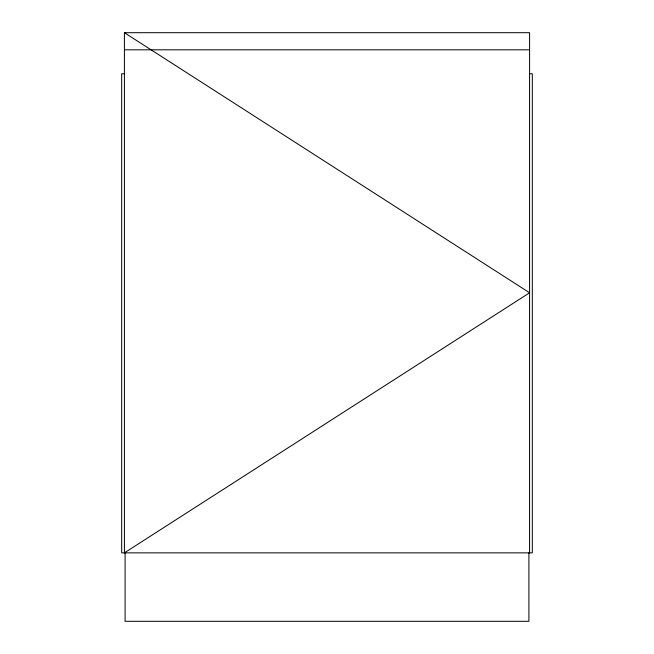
<?xml version="1.0" encoding="UTF-8"?>
<svg xmlns="http://www.w3.org/2000/svg" width="654" height="654" viewBox="0 0 654 654"><rect width="100%" height="100%" fill="white"/><g stroke="black" fill="none" stroke-linecap="round" stroke-linejoin="round"><path stroke-width="0.98" d="M124.415 32.7L529.585 292.779L124.415 552.859L124.415 32.7L529.585 32.7L529.585 552.859M124.415 49.81L529.585 49.81M124.513 73.763L121.677 73.763L121.677 552.859L532.323 552.859L532.323 73.763L529.487 73.763M528.906 552.859L528.906 621.3L125.094 621.3L125.094 552.859"/></g></svg>
